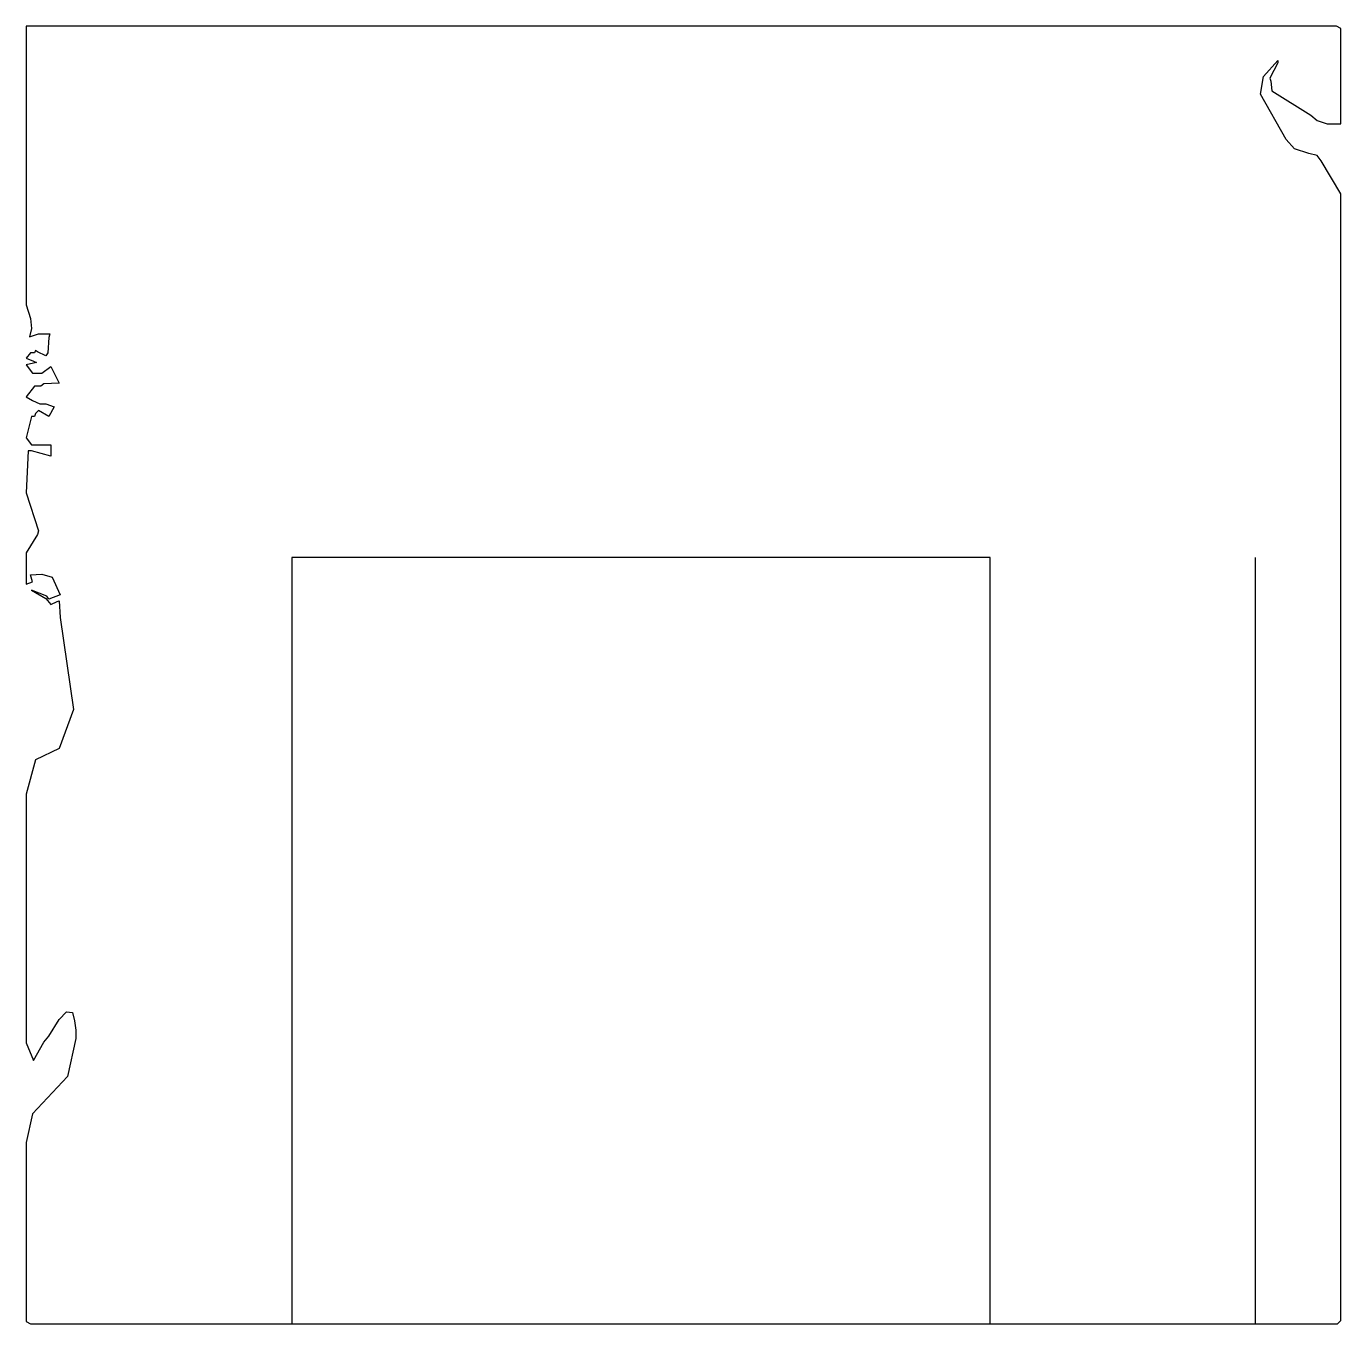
# Model space of a CAD drawing. Header units: metres. Extents: x 0 to 232, y 0 to 229.
import ezdxf

# ---------------------------------------------------------------- set-up
doc = ezdxf.new("R2010")
doc.units = ezdxf.units.M
doc.layers.add('CUT', color=1, linetype='Continuous')
doc.layers.add('SCORE', color=3, linetype='Continuous')

msp = doc.modelspace()

# ---------------------------------------------------------------- linework, layer by layer
at = {"layer": 'CUT'}
for p, q in [((0, 228.56), (0, 223.87)), ((6.34, 228.56), (0, 228.56)), ((0, 228.56), (0, 228.56)), ((9.06, 228.56), (6.34, 228.56)), ((222.32, 228.56), (9.06, 228.56)), ((228.3, 228.56), (222.32, 228.56)), ((229.57, 228.56), (228.3, 228.56)), ((230.84, 228.56), (229.57, 228.56)), ((231.56, 228.16), (230.84, 228.56)), ((231.56, 227.22), (231.56, 228.16)), ((231.56, 226.28), (231.56, 227.22)), ((231.56, 221.86), (231.56, 226.28)), ((0, 223.87), (0, 221.72)), ((217.97, 219.71), (220.51, 222.53)), ((220.51, 222.53), (220.51, 222.13)), ((0, 221.72), (0, 179.5)), ((220.51, 222.13), (219.06, 219.44)), ((231.56, 218.24), (231.56, 221.86)), ((217.43, 216.63), (217.97, 219.71)), ((219.06, 219.44), (219.24, 218.91)), ((219.24, 218.91), (219.42, 217.17)), ((231.56, 214.89), (231.56, 218.24)), ((221.96, 208.59), (217.43, 216.63)), ((219.42, 217.17), (226.31, 212.88)), ((231.56, 213.14), (231.56, 214.89)), ((231.56, 211.4), (231.56, 213.14)), ((226.31, 212.88), (227.39, 211.94)), ((227.39, 211.94), (229.2, 211.4)), ((229.2, 211.4), (231.56, 211.4)), ((223.41, 206.98), (221.96, 208.59)), ((225.94, 206.17), (223.41, 206.98)), ((227.39, 205.77), (225.94, 206.17)), ((228.12, 204.83), (227.39, 205.77)), ((231.56, 199.07), (228.12, 204.83)), ((231.56, 6.84), (231.56, 199.07)), ((0, 179.5), (0.72, 177.08)), ((0.72, 177.08), (0.91, 175.34)), ((0.91, 175.34), (0.54, 173.87)), ((0.54, 173.87), (2.17, 174.4)), ((2.17, 174.4), (4.17, 174.4)), ((3.99, 173.73), (3.8, 171.05)), ((4.17, 174.4), (3.99, 173.73)), ((1.63, 171.45), (1.45, 171.05)), ((1.99, 171.19), (1.63, 171.45)), ((0.72, 171.05), (0, 170.11)), ((0, 170.11), (1.27, 169.58)), ((1.81, 169.31), (0, 168.91)), ((1.45, 171.05), (0.72, 171.05)), ((1.27, 169.58), (1.81, 169.31)), ((3.44, 170.52), (1.99, 171.19)), ((3.8, 171.05), (3.44, 170.52)), ((0, 168.91), (1.09, 167.43)), ((1.09, 167.43), (1.81, 167.43)), ((1.81, 167.43), (2.72, 167.43)), ((2.72, 167.43), (4.35, 168.64)), ((4.35, 168.64), (5.8, 165.69)), ((1.45, 165.15), (0, 163.28)), ((2.54, 165.15), (1.45, 165.15)), ((3.08, 165.56), (2.54, 165.15)), ((5.8, 165.69), (3.08, 165.56)), ((0, 163.28), (1.09, 162.61)), ((1.09, 162.61), (2.36, 162.07)), ((0.91, 159.79), (0, 156.04)), ((1.45, 159.79), (0.91, 159.79)), ((1.63, 160.33), (1.45, 159.79)), ((2.17, 160.86), (1.63, 160.33)), ((3.99, 159.79), (2.17, 160.86)), ((2.36, 162.07), (3.44, 162.07)), ((3.44, 162.07), (4.89, 161.53)), ((4.89, 161.53), (3.99, 159.79)), ((0, 156.04), (0.91, 154.83)), ((0.36, 153.76), (0, 146.39)), ((0.91, 153.76), (0.36, 153.76)), ((0.91, 154.83), (2.54, 154.83)), ((4.35, 152.82), (0.91, 153.76)), ((2.54, 154.83), (4.35, 154.83)), ((4.35, 154.83), (4.35, 152.82)), ((0, 146.39), (2.17, 139.68)), ((1.99, 139.01), (0, 135.8)), ((2.17, 139.68), (1.99, 139.01)), ((0, 135.8), (0, 132.31)), ((0, 132.31), (0, 130.3)), ((0.72, 131.91), (2.72, 132.04)), ((2.72, 132.04), (4.53, 131.51)), ((0, 130.3), (1.09, 130.7)), ((1.09, 130.7), (0.72, 131.91)), ((4.53, 131.51), (5.98, 128.42)), ((3.62, 128.15), (0.91, 129.23)), ((0.91, 129.23), (3.44, 127.75)), ((3.44, 127.75), (4.35, 126.68)), ((3.99, 127.62), (3.62, 128.15)), ((5.98, 128.42), (3.99, 127.62)), ((4.35, 126.68), (5.44, 127.22)), ((5.44, 127.22), (5.8, 127.35)), ((5.8, 127.35), (5.98, 124.4)), ((5.98, 124.4), (8.33, 108.18)), ((8.33, 108.18), (5.8, 101.34)), ((5.8, 101.34), (1.63, 99.33)), ((1.63, 99.33), (0, 93.3)), ((0, 93.3), (0, 50.81)), ((3.99, 50.67), (5.8, 53.62)), ((5.8, 53.62), (7.07, 54.96)), ((7.07, 54.96), (8.15, 54.83)), ((8.15, 54.83), (8.52, 53.35)), ((8.52, 53.35), (8.7, 51.74)), ((8.7, 51.74), (8.7, 50.27)), ((0, 50.81), (0, 49.47)), ((0, 49.47), (1.27, 46.38)), ((1.27, 46.38), (3.08, 49.6)), ((3.08, 49.6), (3.99, 50.67)), ((8.7, 50.27), (7.25, 43.57)), ((7.25, 43.57), (1.09, 37)), ((1.09, 37), (0, 31.9)), ((0, 31.9), (0, 6.7)), ((0, 6.7), (0, 2.28)), ((231.56, 2.41), (231.56, 6.84)), ((231.56, 1.47), (231.56, 2.41)), ((0, 2.28), (0, 1.34)), ((0, 1.34), (0, 0.4)), ((0, 0.4), (0.72, 0)), ((0.72, 0), (1.99, 0)), ((1.99, 0), (3.26, 0)), ((3.26, 0), (9.24, 0)), ((9.24, 0), (222.5, 0)), ((222.5, 0), (228.48, 0)), ((228.48, 0), (229.75, 0)), ((229.75, 0), (231.02, 0)), ((231.02, 0), (231.56, 0.54)), ((231.56, 0.54), (231.56, 1.47))]:
    msp.add_line(p, q, dxfattribs=at)
at = {"layer": 'SCORE'}
for p, q in [((169.78, 135), (46.78, 135)), ((46.78, 135), (46.78, 0)), ((169.78, 0), (169.78, 135)), ((216.56, 0), (216.56, 135)), ((46.78, 0), (169.78, 0))]:
    msp.add_line(p, q, dxfattribs=at)

doc.saveas('drawing.dxf')
